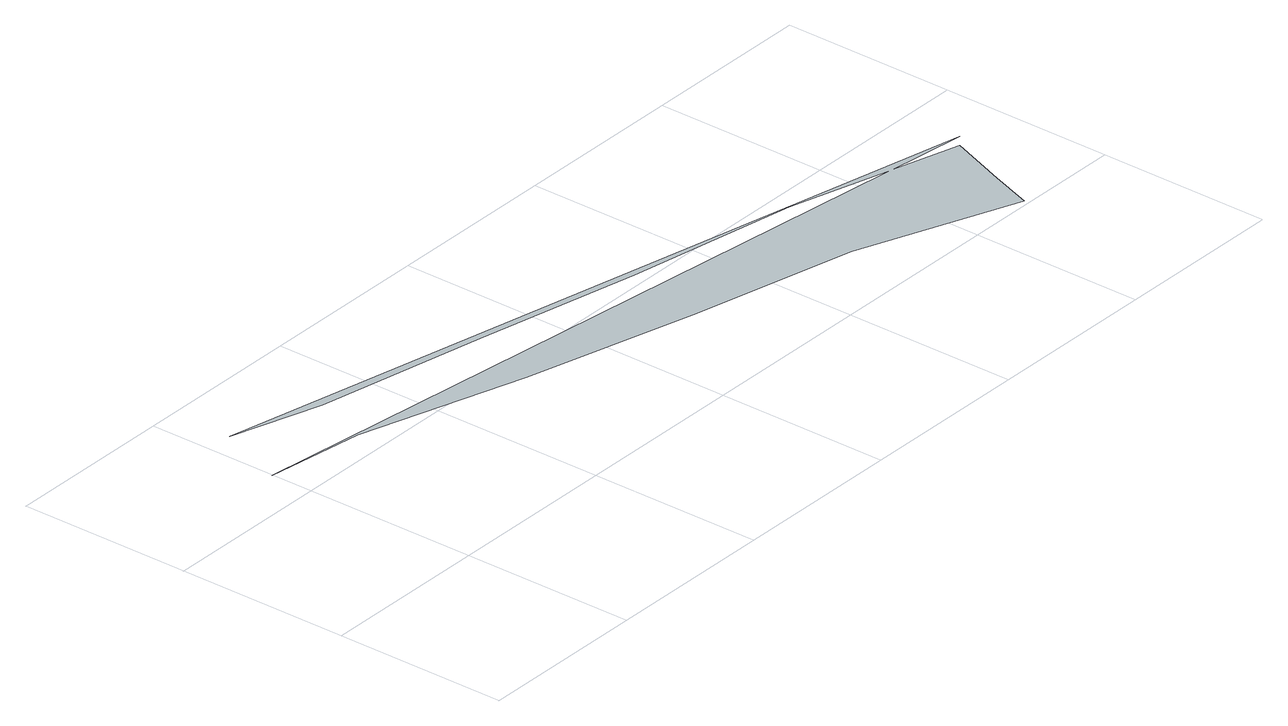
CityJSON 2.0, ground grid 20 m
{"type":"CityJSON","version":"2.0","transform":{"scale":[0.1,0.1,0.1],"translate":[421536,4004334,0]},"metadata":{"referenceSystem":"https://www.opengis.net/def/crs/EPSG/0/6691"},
"CityObjects":{
"object1":{"type":"GenericCityObject","attributes":{"description":"220-Ⅰ-012","validFromType":"1","prefecture":"08","disasterType":"2","areaType":"2","zoneNumber":"220-Ⅰ-012","zoneName":"八幡沢"},"geometry":[{"type":"MultiSurface","lod":"1","boundaries":[[[0,1,2,3,4,5,6,7,8,9,10,11,12,13]]]}]}
},
"vertices":[
[726,179,0],[528,215,0],[336,256,0],[138,296,0],[33,329,0],[925,123,10],[0,249,0],[114,232,0],[305,173,0],[503,121,0],[698,77,0],[881,6,0],[899,55,0],[925,123,0]
]}
